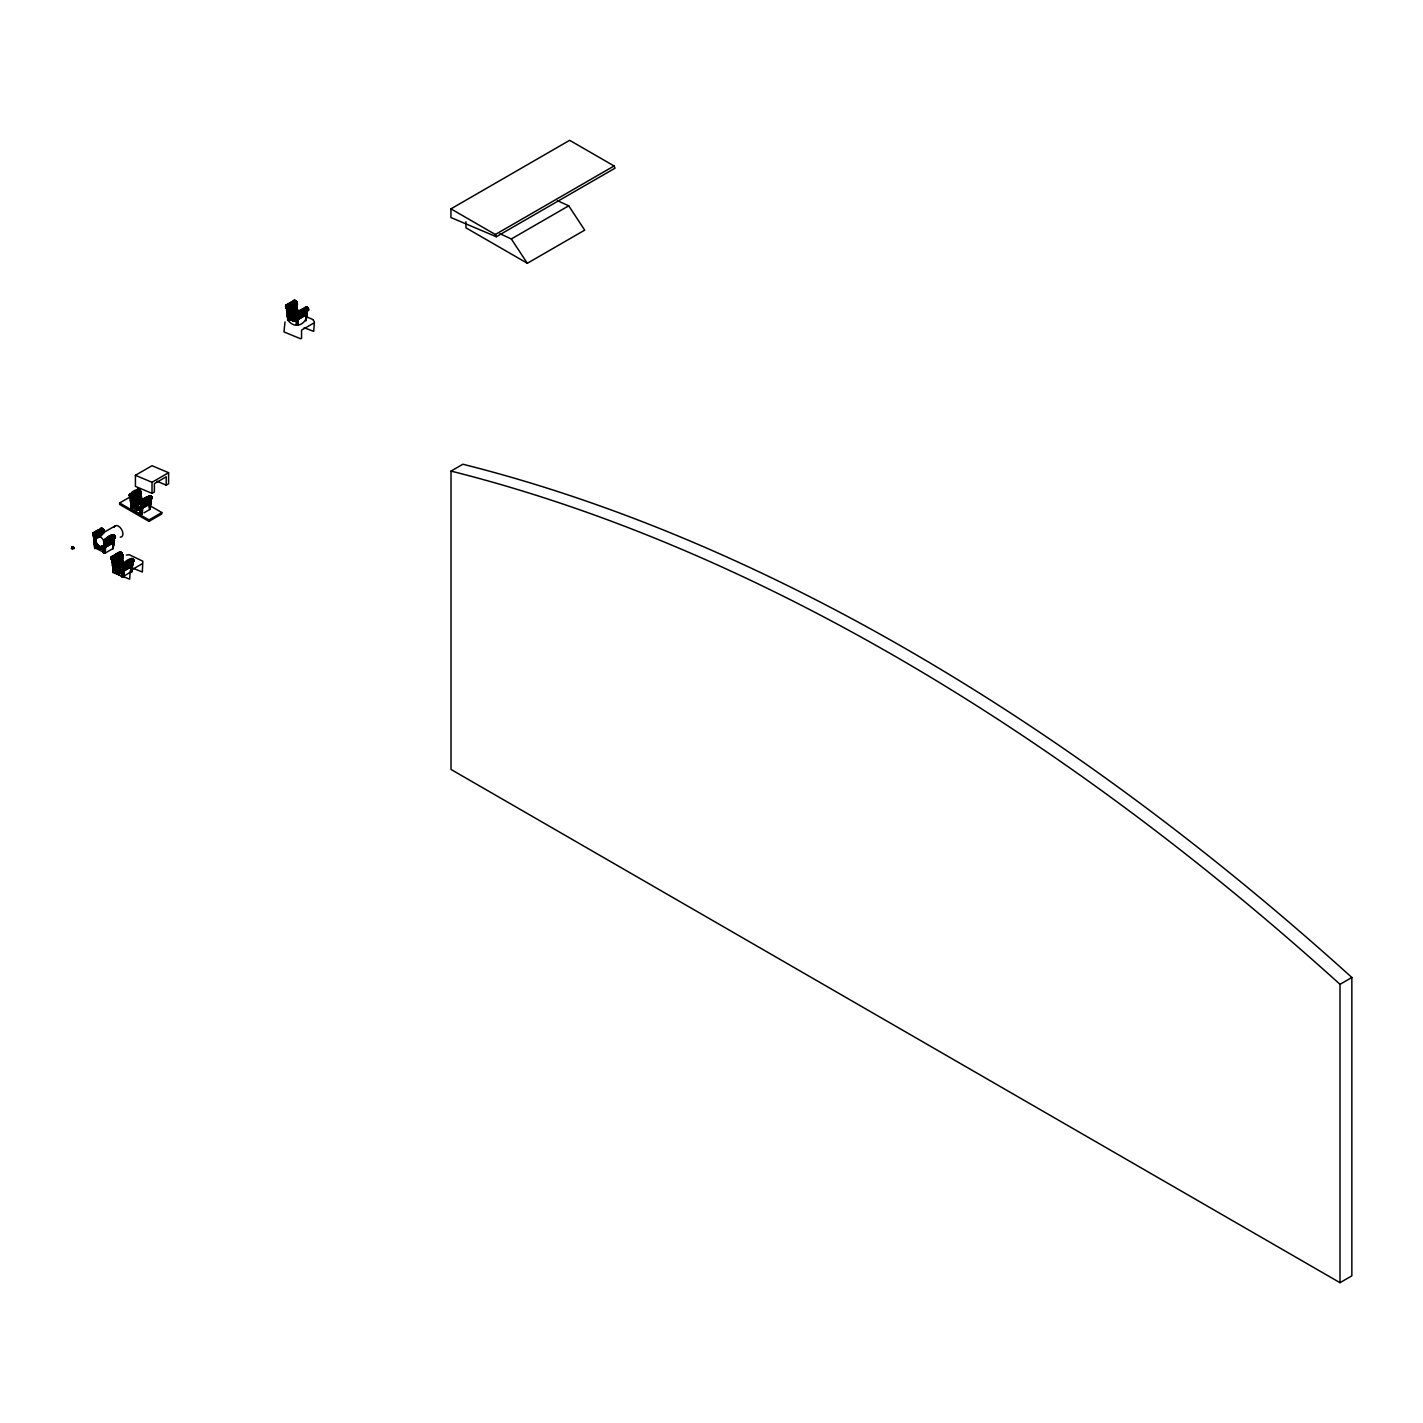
<?xml version="1.0" encoding="UTF-8"?>
<svg xmlns="http://www.w3.org/2000/svg" width="1423" height="1423" viewBox="0 0 1423 1423"><rect width="100%" height="100%" fill="white"/><g stroke="black" fill="none" stroke-linecap="round" stroke-linejoin="round"><path stroke-width="1.5" d="M72.253 548.549L71.648 547.677L72.626 548.709C73.64 547.09 71.061 547.535 73.711 547.588M73.658 547.215L71.773 548.264L73.445 547.232M73.338 548.051L72.413 548.424L73.48 547.428M105.355 539.388C102.082 543.906 106.334 548.335 101.424 548.584C105.925 552.515 104.253 535.813 104.875 540.633C110.514 541.807 101.78 540.651 105.551 539.459M104.537 545.632L104.253 539.904L114.071 535.173L114.925 537.858L104.715 543.746L104.057 542.697L103.737 548.193L104.519 545.009L104.448 547.197L104.662 546.005L103.345 548.887L104.519 545.009M105.925 540.1C122.574 528.502 113.804 543.337 105 542.857C107.97 535.19 104.519 546.112 103.915 542.181C103.861 544.013 103.683 538.428 104.786 541.007M105.16 540.082L107.294 542.252L104.875 540.633M113.182 548.442L113.36 537.183L114.409 540.135L113.182 548.442L105.355 553.013L94.63 547.713L93.687 534.941L96.319 535.92L95.003 533.412L93.118 533.02L94.843 533.5L103.488 529.214L94.327 535.101L92.744 533.483L95.145 534.977L103.47 529.943M113.217 539.637C115.014 538.463 111.83 540.847 113.804 542.074M113.627 539.673L114.036 541.345L113.093 541.007M113.146 540.687C113.253 539.246 115.903 536.311 115.032 535.866C113.235 534.212 116.099 540.153 115.245 536.4C114.445 535.813 113.395 534.479 115.245 536.507M131.912 561.356L132.766 562.957L123.285 568.435L122.022 565.216L123.018 563.277L122.04 565.109L122.752 571.281L119.906 573.131L123.303 569.627C115.779 578.449 107.454 560.342 119.07 563.864C120.119 566.959 111.172 569.574 113.573 565.714C116.704 567.386 124.815 556.019 121.969 563.437C121.578 556.002 123.676 565.554 122.04 559.915M122.734 570.338C121.951 565.696 123.872 566.479 122.414 570.463C124.228 570.516 121.346 565.482 123.303 564.362C124.424 560.271 121.24 568.026 122.076 564.593C124.459 562.103 132.428 555.023 133.673 561.178C127.572 554.347 137.391 562.049 131.823 559.755C130.934 558.029 134.438 559.043 133.3 561.605C130.489 565.803 119.745 564.967 123.09 567.617M119.906 573.131C121.097 569.022 126.345 567.866 120.493 566.994C102.403 571.886 125.58 563.081 122.645 555.308C122.805 554.757 121.916 558.581 122.752 554.899C121.329 549.99 121.809 555.948 122.68 555.201C122.983 555.29 109.66 570.605 112.115 558.51C111.368 555.628 112.008 556.055 112.115 558.51C113.164 554.899 122.093 548.727 122.325 554.881C118.643 573.042 131.77 555.61 132.926 559.559C113.769 572.9 136.821 555.326 133.673 561.053C131.912 557.425 124.175 566.461 119.657 565.358C110.033 571.85 119.657 562.316 122.823 562.423M122.752 568.969C123.321 571.477 121.364 565.998 124.317 566.194L123.072 564.273L123.961 563.188L122.591 564.611L123.321 562.547L119.141 565.198M141.073 492.34L140.13 494.51L132.357 499.099L130.631 498.904L130.738 502.07L140.094 496.894L140.735 491.504L140.343 497.089L143.687 502.604L140.29 497.783L140.913 491.771L132.89 496.894L130.293 496.378L131.574 494.404L139.97 489.939L131.378 495.417L129.6 494.226L131.272 496.965L130.525 500.629L131.734 509.043L138.493 512.956M131.005 502.568C131.823 508.047 129.92 499.864 137.284 500.167C147.103 493.158 128.906 502.159 132.481 505.556C127.323 501.109 137.426 503.778 140.486 493.87C142.015 492.251 138.316 487.947 139.241 489.548C145.413 492.998 127.163 497.57 133.05 496.823C132.819 499.509 128.123 495.72 129.706 494.066C132.624 493.781 139.276 488.16 140.415 490.437M131.734 561.356L131.841 567.048L132.766 562.957M131.645 563.366L132.464 565.073L131.645 563.721M131.716 562.21C132.143 566.585 133.139 557.016 133.602 561.107C134.011 561.462 132.517 560.537 132.037 563.01M138.209 510.306C137.07 506.979 145.573 505.485 138.493 508.776C137.142 512.173 142.638 508.776 141.411 506.463C140.664 492.767 140.699 515.162 142.087 513.934M141.055 508.456C138.156 501.412 153.471 503.084 151.763 496.787M151.087 498.69L141.322 504.169L141.197 507.3L141.09 500.665L149.682 495.791L151.959 498.317L151.514 496.502L149.202 495.898L150.411 495.88M144.025 502.461C144.132 503.137 142.051 504.187 141.642 501.092C146.925 503.778 140.432 503.315 141.891 500.113C141.962 488.089 132.624 501.643 131.734 499.509C145.911 489.334 140.397 497.73 131.041 500.131C130.969 502.746 140.646 492.376 140.61 497.481M150.091 499.775C149.308 518.684 151.443 502.764 150.571 498.708C150.874 506.837 147.654 501.145 149.664 509.541L143.972 512.831M150.162 500.914L150.162 500.54M150.358 500.576L150.02 501.945M286.966 304.842L285.632 306.692L287.464 311.673L288.62 311.548L296.215 307.172L296.82 301.907L288.086 307.03L285.881 306.39L286.806 309.129L285.863 305.18L296.322 301.142L296.998 303.295L288.478 308.044L287.072 307.119L296.624 301.587L294.65 300.235L293.867 301.961L293.867 300.395L296.731 301.765M304.682 308.151C306.817 305.109 309.2 311.281 307.724 308.666C305.998 306.212 304.558 306.745 307.777 307.706C307.599 311.157 305.803 308.72 307.297 313.042C307.706 322.576 296.055 330.99 287.944 320.193L286.61 309.858M306.194 306.941C309.271 310.748 308.916 307.599 305.767 306.994C312.935 308.791 302.085 311.388 298.866 313.789C295.397 312.669 296.464 303.437 297.229 303.722C293.725 310.694 282.537 307.243 288.762 310.036C286.13 320.691 302.103 314.394 296.162 307.475C296.553 305.358 298.03 300.484 296.731 305.02C296.197 309.342 285.561 308.809 287.25 311.655C289.118 314.59 286.61 319.054 287.891 313.665C291.679 311.922 298.545 310.214 295.984 305.18M296.891 304.024C298.51 300.947 291.733 312.384 287.357 309.093C286.325 310.463 286.592 317.685 289.669 315.621C299.862 307.101 298.528 313.273 296.02 321.1C290.417 320.762 302.441 317.667 295.522 319.019C291.608 317.258 297.211 311.53 299.844 313.665C298.332 315.444 301.053 314.519 299.719 312.331C297.781 309.218 296.553 316.28 296.713 312.615M297.265 319.588L296.838 302.654M294.436 321.456L290.274 319.232L287.233 314.216L293.992 319.624L298.617 317.631L295.308 319.677L295.433 321.349L297.3 314.945L298.012 319.108M298.67 311.601L298.385 314.679L300.235 314.305L297.941 311.993L288.816 317.204L287.553 314.91L287.571 317.027L287.233 314.216M299.613 314.501L307.457 307.546L308.186 309.36L307.635 307.581M306.212 320.388C304.931 306.781 307.475 316.191 305.874 320.691L306.443 313.86M297.318 311.797C314.287 301.943 305.305 311.281 306.745 314.127M72.733 548.495L71.701 547.357L73.445 547.891L72.039 548.406L73.676 547.908L72.448 548.229M101.175 530.174C101.691 524.375 104.786 536.24 104.253 530.921C102.634 531.081 92.228 541.007 92.922 533.429C93.633 534.728 93.349 538.019 95.003 547.055M112.328 558.029L120.83 552.622L119.354 552.071L122.004 553.085L112.559 558.794L111.332 557.763L111.581 559.364L122.022 553.6L120.315 551.946L121.578 552.764L120.172 552.071L111.243 557.033L113.431 571.868L122.823 576.973L131.503 571.37M141.873 500.149L140.521 501.501L141.606 500.362L140.93 498.441L131.183 503.564L131.592 508.954L129.475 494.546L138.618 489.192L139.899 490.224L138.956 489.672L130.596 494.937L131.45 497.819L132.926 497.979L132.357 502.301M296.269 302.085L296.091 301.089L286.717 306.906L294.614 300.36L285.703 305.536L286.699 308.4L285.756 305.358L287.108 308.56L285.845 307.315L285.97 305.038L294.259 300.342L296.251 301.196L287.037 307.332L289.296 308.186L297.122 303.615L296.589 301.605L286.895 307.101L296.446 301.32L295.006 300.324L296.162 301.854M294.935 321.029C300.84 312.811 294.774 312.277 298.118 319.552M74.085 548.549C71.363 545.721 71.737 548.709 72.466 547.997M73.658 547.944L73.107 547.962M94.131 541.665C96.622 545.454 93.438 543.212 95.875 542.145C95.857 539.779 94.594 557.585 94.63 542.501C97.938 539.993 93.758 534.07 94.736 539.264C110.976 532.914 103.185 522.205 95.145 534.977M103.612 553.102L103.452 549.207L105.355 547.553C102.652 558.616 106.565 536.898 105.195 553.102M113.289 571.779C112.115 568.56 113.466 561.071 112.417 565.625L113.378 565.34L113.431 571.868L112.524 561L114.356 561.391L122.485 556.019L122.307 554.347L122.645 555.308M113.965 542.465L112.933 543.159L113.075 545.809L113.965 542.465L112.933 543.159L113.804 542.768L112.933 548.638L112.933 543.159L113.965 542.465L104.484 547.944L104.359 542.892M115.405 570.534C117.949 572.491 124.335 567.475 121.755 572.615C122.716 566.994 123.623 573.024 119.834 572.526M122.84 568.862L123.623 574.092C123.339 570.107 122.129 571.441 121.88 576.76L121.88 572.935L123.783 571.281C121.062 582.345 125.011 560.929 123.623 576.831M131.521 504.72L131.592 506.214L131.627 503.867M131.183 502.568L131.343 505.77L131.378 501.714M131.361 566.905L132.214 566.514L131.361 572.366L131.361 566.905L132.375 566.194L122.894 571.672L123.623 574.092L122.894 571.672M139.169 504.009L141.09 504.08L140.539 509.345L140.806 503.529L133.549 506.481L137.853 510.27L136.323 508.207L138.547 506.641L140.628 507.068L137.64 508.616L135.594 507.94L135.185 509.06L136.733 509.95L139.116 506.979L140.432 507.086L136.341 509.772L135.238 508.473M150.536 503.689L150.002 506.499L150.536 503.689L142.087 508.456C141.108 515.837 140.913 504.631 141.339 514.148M287.891 314.074L297.158 309.218L287.499 314.608L287.624 317.151L287.072 313.7M287.553 316.902L286.77 310.445L296.642 305.625M298.065 317.863L298.012 319.446L297.763 316.653C295.219 323.501 295.059 312.277 296.696 320.246M297.033 315.39L297.14 325.28M305.82 314.536C305.411 319.392 305.998 313.469 306.123 314.038M71.684 547.464L72.253 547.642M151.976 498.192C148.899 494.368 150.127 496.396 151.959 497.214C152.065 500.576 151.087 495.631 151.425 496.449C152.19 502.87 153.915 489.725 143.261 501.198C127.999 507.3 133.015 502.283 140.432 496.236M288.229 315.87L289.047 313.754L292.142 311.85L287.82 315.693L289.243 318.023L295.166 314.234L290.328 318.29L290.648 319.392L294.33 316.102C282.501 326.08 297.247 315.017 297.709 319.179L307.243 313.451M305.643 307.066L307.653 307.724L308.062 309.752L297.656 315.799L299.47 314.216L297.941 314.91M132.214 566.514L131.61 572.171L131.716 564.771M143.972 503.191L141.322 500.451L140.326 502.212L141.393 506.908L137.497 510.199L139.65 507.104L136.181 509.309M150.055 506.268L150.055 504.116M297.14 319.446L296.945 316.546M102.794 548.727C102.1 546.859 98.649 550.737 95.981 545.543C92.886 543.319 97.831 543.657 95.839 542.625C93.473 545.258 94.63 542.892 95.252 543.337M95.626 534.176C90.111 536.827 108.984 526.848 101.691 529.445C101.033 531.153 101.656 525.976 103.772 530.032M116.419 570.587L119.55 573.095L116.419 570.587L123.712 564.077L121.72 559.275L114.142 563.668L113.111 568.826M118.625 571.352C125.509 567.759 115.281 571.655 118.874 572.544C120.955 568.186 124.495 570.943 118.785 570.854C114.978 573.238 119.888 568.951 122.52 569.858M140.201 497.321C135.985 501.394 128.764 507.762 138.369 504.525C136.27 507.104 135.95 509.434 138.814 506.837C130.898 509.505 140.219 502.444 142.264 501.323C156.441 501.519 151.656 493.817 148.472 497.427M149.806 506.713L150.696 503.368L149.806 506.713L150.696 503.368L149.006 503.938M287.837 313.718L287.944 320.193L287.944 313.629L286.93 313.932L287.891 313.665L287.944 319.09M297.514 316.6L297.105 318.201C292.338 323.181 291.27 318.201 295.824 319.108L296.055 318.254L292.942 321.1L292.053 320.246M297.176 315.034C296.82 314.928 297.176 309.378 299.63 312.882C318.948 310.374 301.249 305.607 306.336 308.062M305.589 314.145L306.016 317.863L306.906 314.519L297.425 319.997L298.296 319.588L298.136 325.156M104.324 548.246L104.395 553.245L104.484 547.944M122.574 563.526L122.467 554.436L112.435 560.306L111.119 558.314L112.239 560.662L111.119 557.496L112.381 557.585L111.439 559.168L111.243 557.051M112.933 548.638L113.804 542.768M113.146 543.088L113.324 545.347M140.575 490.739L130.418 495.844L139.881 490.063L137.782 489.21L140.326 490.508L129.884 496.574L130.08 493.621L129.511 495.933L132.446 498.815L140.237 494.19L140.628 491.522M131.361 572.366L132.375 566.194M149.664 509.541L149.522 504.062M298.154 319.677C296.286 328.375 297.567 314.572 298.136 322.416L298.296 319.588L297.425 319.997M305.874 320.691L306.745 314.821M289.314 315.337L293.12 312.864L289.207 314.198L291.573 317.863L294.259 316.404L294.241 317.614L294.241 316.706L291.662 318.183M295.201 320.549L295.788 317.827L295.13 317.169L295.486 319.837L294.241 316.849L290.719 319.232M94.683 543.444L94.612 544.849L94.63 542.501L94.879 545.311C94.452 543.693 94.025 533.145 95.43 541.452M101.389 528.733C99.13 529.872 104.27 528.662 100.837 528.413C103.363 529.801 99.432 529.374 102.456 528.733C103.79 528.431 89.382 531.686 93.9 535.261C93.758 537.841 92.228 532.398 93.865 532.718M113.182 565.803L113.057 568.702L113.075 566.977M122.004 553.173C118.589 551.092 120.67 553.209 119.71 551.946M119.71 564.878C117.486 563.188 123.908 559.346 122.378 563.472C125.242 556.037 113.662 559.773 114.231 565.038M131.734 567.048L131.503 569.538L131.467 566.834M138.849 489.316L138.12 490.348M137.497 502.817C134.811 499.722 142.015 495.346 140.681 500.647L140.913 498.192M292.231 318.681L294.472 318.343L294.33 316.102L291.377 317.916L294.401 315.959L294.348 318.165L294.401 315.959L291.253 317.525L294.863 315.408L291.377 319.784L294.757 317.791L296.02 321.1L296.446 318.254C293.796 320.335 289.403 317.204 288.46 316.297M299.968 313.113C297.265 314.252 302.512 310.89 297.567 312.989C296.696 307.475 297.62 306.852 298.083 314.981M305.874 319.588L306.354 315.355L306.265 320.139M305.376 315.212C307.528 323.163 305.963 309.68 306.247 317.525M298.118 317.489A2.65 1.53 0 0 1 294.259 316.119A2.65 1.53 0 0 1 298.136 314.768L307.777 308.844L306.23 310.214L307.937 309.858L308.186 308.56L306.07 307.119L296.856 312.526L297.016 314.679M114.836 535.76C111.848 544.226 121.026 527.897 106.903 540.438L106.547 541.772M131.574 502.639L131.485 505.414L131.467 502.87L133.709 507.709M300.075 313.683L297.905 315.017L300.182 314.323L298.439 313.042L291.253 317.525L294.472 315.817L294.276 317.987L294.241 316.546L291.911 318.183L294.579 315.675L291.253 317.525L298.83 313.149L295.077 315.106L295.023 316.6L294.863 315.408M306.212 317.169L306.354 315.355L306.016 316.955M122.609 576.973L122.858 572.082L122.823 576.973M140.326 508.74L140.059 509.79L141.393 506.908M286.521 304.7C285.952 308.311 285.045 305.411 287.464 306.407M295.593 320.033L294.917 317.809L292.533 318.894L294.33 316.102M296.358 301.285L295.415 300.68L295.326 302.405M296.518 319.695L296.055 320.833M102.1 548.157L102.901 547.588L102.492 549.296L103.203 547.41L99.895 548.157L102.545 546.112M113.217 543.497L113.271 545.116L113.413 543.319M113.271 567.724L113.289 569.04M120.404 572.491L123.107 568.026M141.019 505.129C141.268 510.412 136.857 509.861 139.454 507.068M150.02 504.276L149.913 509.345M287.82 317.365L286.877 311.548M299.897 313.736L300.111 313.22M94.078 538.001C95.43 536.649 89.88 531.028 94.576 537.165M103.541 549.136L103.452 553.013L104.43 548.353L104.395 550.505M141.126 514.148L140.575 509.808L140.183 513.934C138.992 509.612 144.47 504.276 141.926 514.005M296.927 325.262L297.265 320.513L297.14 322.541L296.393 321.26L296.393 325.067L297.496 320.282L297.336 325.298M297.194 314.572L296.802 313.113L304.522 308.649M71.666 547.535L72.662 546.788M121.88 576.76L121.969 572.882M122.965 564.255L123.605 563.099L123.303 564.362M142.46 500.451L141.268 501.43M288.994 314.109L296.393 308.471L296.358 305.305L296.5 308.916L293.494 311.086L294.223 313.185M103.345 548.62L103.47 547.286M114.712 536.346C112.755 534.159 104.092 544.6 107.294 541.54M298.759 313.576C299.257 316.191 300.964 312.989 297.905 315.017M100.748 528.52L102.296 530.121L101.051 528.289L92.744 533.643L102.438 528.52M105.017 553.156L105.089 547.73M121.88 553.156L112.381 558.777L121.595 552.675L119.87 552.071L111.545 556.749L111.332 559.008L114.427 560.626L122.591 554.596L112.897 560.182L112.755 561.498L114.125 561.64L112.702 561.071M123.427 576.902L123.516 571.477M133.104 497.267C129.084 498.85 129.973 491.913 131.378 495.417M139.116 489.779C137.32 488.765 136.519 490.206 138.618 489.192M141.339 511.408L141.82 508.651L141.749 514.077L141.037 509.167M151.443 496.698L151.727 498.708L151.514 497.107L143.741 501.519L141.393 504.791M293.067 320.762L295.61 319.713L295.575 318.201L292.604 318.734M307.226 310.801L297.745 316.28L297.407 319.232L297.425 318.076L293.387 320.869M297.958 325.209L298.03 319.784L297.14 320.637M304.718 307.742C307.83 305.251 308.809 312.331 307.653 308.4M123.036 576.973L123.374 571.584L122.609 574.234M293.6 301C294.027 300.342 293.761 301.053 294.632 300.627M297.549 325.28L297.763 320.033L297.763 325.262M94.754 536.151C112.826 524.251 99.219 536.4 104.199 531.793C106.761 528.484 96.924 540.989 93.9 535.261M92.797 533.483C91.872 540.135 104.59 533.963 104.092 530.601M94.718 536.916L96.355 536.133M103.63 532.967L103.897 530.601M104.092 531.01L103.79 532.7L103.737 531.455M114.623 559.951C111.759 560.822 115.138 560.555 114.285 558.385L122.111 553.832M113.644 560.324L112.968 562.636L121.844 557.994L122.147 556.073L121.933 559.737L112.613 564.113M120.137 552.16L119.603 552.017M114.285 558.385L111.119 558.296L113.982 560.804L122.52 555.824L122.36 554.472L122.36 556.411M131.129 496.983C143.029 497.961 145.858 484.656 131.45 500.185M140.628 491.878L140.415 493.994L139.65 490.295M150.82 503.048L141.197 508.847L142.087 508.456L141.926 511.266L141.82 508.651M296.535 306.301C301.605 297.638 283.817 314.714 288.798 306.692M297.229 303.224L287.553 308.311L287.517 310.605M287.553 308.311L289.296 308.186M288.994 309.396L287.357 308.684L289.26 307.955M289.314 308.417L287.873 311.673M297.033 303.135L296.784 308.151M306.23 307.012C308.827 309.716 308.489 307.866 304.913 307.919M94.683 545.098L94.647 543.248M131.361 503.404L131.414 506.001C131.094 501.341 134.989 510.27 131.663 504.347C135.434 501.874 139.828 501.501 133.157 505.147M141.5 501.038C141.873 502.977 140.717 498.459 140.646 503.475C141.517 507.798 140.041 492.909 140.272 500.611L139.988 498.246L137.569 500.896M293.547 311.744L296.642 309.378L297.087 311.833L297.282 309.734M132.517 497.036C126.683 492.483 137.675 489.085 137.693 489.654M71.844 547.535L72.537 546.859M102.367 528.698C99.236 531.366 103.061 528.022 102.865 528.911M103.79 553.156L103.452 549.207M125.224 564.397L125.669 566.016L123.072 566.923L133.602 561.213L131.841 558.688L130.116 559.559L131.912 559.986L130.151 560.022M140.521 514.077L140.575 509.808L140.93 514.148M294.454 300.627L295.13 302.227M101.478 549.403L101.887 547.73L100.802 547.855M107.294 542.252C102.954 544.44 107.312 539.121 104.644 543.195M120.066 571.744C122.591 569.289 116.757 572.224 115.085 566.781C112.328 562.779 122.325 561.996 122.058 559.488M142.78 501.038L143.936 503.208L141.375 504.098L142.78 501.038L150.287 495.862M295.593 315.088L298.83 313.149C274.461 324.871 310.588 306.834 293.689 311.566M296.696 312.811L296.98 314.27L297.229 309.591M297.247 313.06C299.168 310.588 297.532 318.752 299.559 312.188L306.87 307.226L297.087 313.718M93.029 532.985C94.238 533.198 91.125 533.874 94.274 534.977M131.218 494.155C127.625 497.143 130.365 491.967 130.987 498.993M286.29 305.554C285.151 309.965 285.81 302.69 288.282 306.959M294.65 321.047L295.646 316.795C297.976 323.999 283.479 316.422 294.828 314.661M102.065 528.662C100.41 530.245 102.527 529.854 101.709 528.235M138.422 489.476L138.227 489.476M114.338 565.411L121.862 560.146L121.951 556.268L123.125 562.192L119.639 564.38L120.421 566.852L116.739 569.2L119.87 567.652L116.739 569.2L120.795 566.354L117.148 569.876L116.33 569.004L123.712 564.077L115.245 569.307L117.148 571.886M121.773 572.348L122.68 570.125L122.022 571.566M141.411 505.201L140.308 509.576L141.037 505.574M296.286 320.673L296.34 319.713M307.35 312.188L297.869 317.667L297.869 319.339L298.012 316.724M130.738 493.692C128.87 498.601 133.157 497.676 129.564 495.293C128.639 504.596 144.452 483.945 140.592 496.929M131.201 558.705C134.865 560.466 132.837 561.889 133.62 560.111L133.05 559.221M141.553 511.373L141.677 508.758M295.824 319.108L292.391 320.442M297.549 322.541L297.265 320.513M308.044 308.222L308.186 309.52L307.866 308.382M104.199 550.505L104.075 548.691L104.199 553.245M140.93 511.408L141.286 509.132M296.927 322.523L297.016 320.744M296.696 307.759L292.266 310.445L292.444 312.224M111.385 557.354C112.559 557.105 110.425 555.61 113.413 560.555M122.431 554.632C124.69 555.77 114.64 568.471 114.356 561.391M118.18 572.491L119.194 571.21M307.297 311.281L297.798 316.76L297.692 319.268L298.243 316.831M94.736 539.264L96.213 537.076M122.2 559.346C124.904 554.098 110.869 561.427 113.182 563.739M112.381 562.441L113.36 562.992L122.111 556.82M121.684 558.865L113.36 562.992M131.165 501.714L130.685 499.633M131.041 500.131L131.076 498.673M131.894 499.811L131.894 500.86L130.667 500.416M296.713 305.162C298.741 302.405 288.353 316.208 287.286 309.823M114 540.171L113.093 538.499M122.663 569.716C117.415 572.295 123.178 571.335 123.001 567.902M132.428 563.899L131.574 564.415M297.62 316.351L297.443 318.965L296.055 318.254L293.992 319.481L295.859 318.236M135.897 508.918L132.108 505.218L140.77 499.135L141.055 500.754L140.752 498.797L140.735 502.959L140.841 501.074L140.397 501.981M296.696 309.84L296.696 311.762L297.14 310.427M293.832 320.335L297.033 318.165L297.122 319.926L297.478 316.742M129.973 495.649L129.475 494.546L129.884 496.538L129.867 494.172L130.631 495.222M287.144 305.554C285.827 308.506 285.329 305.892 287.055 306.799M298.03 319.784L298.136 322.416L298.101 318.61L295.041 318.112L295.753 320.282L296.393 316.582C296.678 323.163 296.055 316.28 292.942 318.965M102.545 528.787L93.687 534.781L95.181 533.856M114.676 559.417C111.741 561.943 109.945 556.304 113.235 556.998M107.152 542.323L104.964 542.963L107.241 542.288L105.676 540.615L107.17 541.185L114.961 536.631L113.698 538.481M125.669 564.913C120.848 564.291 128.586 567.706 123.339 563.917M142.318 502.017L141.517 503.955L143.278 502.675M292.622 312.171L293.512 314.625L290.648 316.778L293.992 315.034L294.614 316.902L294.579 315.675M298.794 314.501L299.292 311.957M125.188 565.892C121.578 566.247 126.185 567.706 124.103 564.344M286.397 306.692L285.649 305.714L286.397 307.581M295.948 320.442L297.3 317.969M101.318 530.103L101.922 528.271L103.417 529.231M102.243 531.793L103.132 531.081L103.15 532.327M151.959 497.534C152.225 500.327 149.806 493.906 148.988 496.093M307.813 309.04L307.653 307.724L299.47 312.331M114.534 535.706C112.043 533.376 102.527 538.908 104.075 542.625M104.733 539.442C100.357 547.357 110.051 530.921 114.267 535.724M111.688 535.831L111.741 537.289M122.093 564.611C122.414 567.243 122.218 561.409 122.503 566.354M122.431 565.785L123.036 563.348M132.588 559.239C129.191 560.075 131.805 558.065 133.531 559.897M131.556 559.986L130.542 559.737M140.646 503.084C140.628 497.57 151.265 495.079 151.567 496.591M140.77 501.287L140.717 502.835L141.09 501.643M148.953 496.591C146.996 497.534 153.524 496.342 149.486 495.809M148.454 497.214L149.735 496.093M149.273 497.427L148.312 497.089M100.446 548.816L101.727 547.606M296.446 318.254L294.33 319.588L296.838 318.201L296.856 319.392L296.642 318.236L294.276 319.695M100.001 546.912C94.487 544.635 102.918 548.744 98.098 547.464C100.855 550.932 101.069 546.165 102.331 549.118M122.752 571.281L122.52 570.338L120.261 573.131L123.499 569.556M138.067 489.156L138.974 490.615M139.205 489.53L138.743 490.455M103.612 550.363L103.968 548.798M129.546 494.439L129.795 494.955M140.699 509.701L140.717 511.373L140.183 510.11M296.553 322.416L296.678 321.029L296.731 322.47M137.48 489.423L137.426 490.544L138.031 489.37M293.6 301.712L294.027 300.324L296.197 301.427M137.515 510.021C139.988 511.142 140.237 506.926 138.138 509.701M93.865 534.034L92.922 533.127L94.22 536.827L93.456 535.528M111.777 557.229L111.492 559.275L111.403 556.891M285.632 305.767L285.792 307.083L286.201 305.376M98.703 546.645L99.895 548.157M123.072 564.273L125.722 565.998L124.37 564.629M106.156 540.527C105.942 543.177 108.575 541.629 104.804 542.999M125.562 565.358L124.441 566.247L124.922 563.739L123.232 566.852L125.633 566.034L123.57 566.674M94.309 539.228C92.548 541.594 97.422 539.886 95.999 543.017M119.479 571.157L121.933 569.929L118.874 572.758M125.722 565.287L124.477 566.229L125.437 564.344L123.018 562.156L114.783 566.567L118.091 564.308M94.149 538.801L96.053 537.36M111.243 557.265L113.52 560.84L113.662 558.421M113.822 562.281L113.484 564.469M131.485 499.829L133.068 497.659M132.09 499.775L132.552 498.886M140.219 496.591L132.357 501.465M286.912 310.765L288.424 309.253M296.482 305.429L296.535 303.846M104.413 545.898L104.555 546.823L104.484 545.329A6.368 3.682 60 0 1 97.653 544.724L95.377 544.315L96.977 546.806M113.609 540.402L113.929 540.918M132.286 565.002L132.037 564.148M137.924 509.256L142.3 506.624C134.794 510.146 142.069 507.673 141.268 506.535M150.34 501.323L149.735 503.867M295.023 316.6L295.184 315.212L298.83 313.149L295.308 314.679L298.883 312.935M295.486 318.521L297.567 318.467M121.186 572.259L121.542 571.228L119.906 572.117M295.806 320.975L297.176 318.076L294.668 319.641L297.638 318.005L297.709 319.179M132.908 561.427L131.699 561.889L133.549 560.698M104.004 541.736L104.359 539.744M103.666 548.015L104.288 546.112M140.575 493.87L140.379 493.585M151.976 497.641L151.834 497.072M296.838 318.201L297.087 319.25L297.229 318.129M101.78 529.481L100.891 528.431M104.253 546.396L104.324 547.553M105.48 542.625C104.857 544.671 109.998 535.404 113.947 535.119M123.374 564.166C126.309 566.763 123.516 567.421 125.384 564.522M143.883 503.226L141.535 503.92L143.065 500.807L141.535 504.027M299.097 312.188L298.492 314.661M140.486 502.888L140.592 501.554M103.594 541.487L103.719 540.704M287.286 313.273L296.34 306.977M295.966 318.788L295.166 318.272L297.194 318.45M111.599 556.624L112.933 557.211M99.112 548.193L102.082 545.934M96.373 536.56L95.341 537.058L96.017 535.528M94.523 537.858L115.245 525.816M111.759 558.029L113.715 560.911L114.783 560.306M122.52 555.824L121.933 558.207M133.086 497.481L131.112 499.42M296.909 303.811L296.749 304.878M114.391 564.984L122.111 560.484L121.275 560.875M136.964 500.398L137.195 499.526L132.695 502.159M293.44 310.854L293.013 311.601M122.52 570.338C122.271 573.771 122.591 569.325 121.204 571.85M140.379 508.918L141.215 506.232M132.606 562.014L132.108 562.21M306.639 309.253L306.568 311.708M122.289 556.286L122.698 554.81M293.423 319.392L295.682 318.218L293.707 319.535M112.595 564.949L118.127 561.854L118.927 563.508M118.785 564.913L117.647 562.263L117.789 563.508M139.774 509.505L140.628 507.815L139.49 509.221M94.38 538.499L94.416 537.04M122.947 568.755L122.876 570.925M132.179 564.557L131.912 565.536M288.211 310.321L286.912 311.975M297.247 318.645L297.585 317.133M294.881 317.88L293.298 319.161M113.342 538.214C117.273 534.852 112.737 538.89 114.267 537.52C116.561 538.339 114.302 534.461 112.097 535.261M114.605 537.823L114.854 535.777L114.196 538.268M133.122 560.146L125.455 564.806M133.531 560.929L133.104 559.31L133.033 561.551M308.062 308.311L306.283 310.267L307.884 308.969M116.455 571.37C120.457 570.427 122.396 565.411 115.992 570.445M137.764 502.194L142.14 500.914L132.997 506.357L134.438 508.242L138.12 504.987L134.1 507.922M143.865 502.532L141.695 503.813L151.674 497.837M123.997 563.383L125.046 563.882L123.73 566.461M143.687 502.604L141.695 503.867L141.553 501.732M299.862 314.447L297.105 312.669L296.802 313.932M138.049 505.272L135.043 506.375L142.015 501.252L138.636 502.71L137.622 500.771M140.984 503.422L140.806 502.337M131.912 559.986L130.116 559.559M148.828 497.107L149.486 497.392M296.126 316.635L296.411 319.321L296.642 318.236M305.678 308.079C309.093 305.038 293.476 317.116 297.122 312.117M106.334 541.772L105.213 542.732M92.957 533.163L93.598 534.55M140.468 509.114L140.984 507.3M142.122 500.469L134.207 505.965M294.81 316.742L294.703 315.532L291.253 317.525L298.225 312.402C288.78 315.195 299.542 311.797 297.14 309.591M295.023 300.715L295.397 301.978L295.415 300.68M294.863 313.807L298.136 311.406M92.744 534.906L92.94 533.34L93.331 534.283M111.545 557.798L112.435 560.609M124.21 566.176C125.26 565.767 123.961 567.208 123.926 564.718M141.055 492.073L140.575 493.568M121.969 563.437L122.111 561.053L118.963 562.761L121.987 560.609L118.714 562.067L118.607 564.095M118.892 565.838C109.162 572.348 124.69 564.931 119.745 566.443C107.063 573.06 127.323 561.409 112.755 566.603M132.268 501.91L140.361 496.823L140.326 494.777M136.626 508.385L138.814 506.837L134.474 506.286L142.015 501.252M293.12 312.42L293.351 310.552L297.14 309.342M297.265 315.568L296.998 314.732M125.135 566.158L124.495 566.158M103.363 529.463C102.225 532.949 89.951 532.949 94.327 536.435M120.795 566.354L119.176 563.793M136.537 500.167L132.588 501.714L136.715 499.669L136.91 501.27M287.695 310.979C304.255 299.453 293.654 311.192 288.869 313.736M113.876 561.978L112.755 561.498M122.058 556.411L122.325 554.881L112.026 560.128M113.502 541.096L113.004 542.963M297.265 317.809L297.051 319.286M135.452 509.06C138.92 505.343 140.895 503.102 135.043 506.375L138.173 504.827M141.695 503.813L143.474 502.461M112.061 558.83L112.506 559.613L112.257 558.225M102.865 548.922L103.417 548.051M113.662 537.609L114.961 536.631M133.353 560.057L133.015 561.089L133.513 560.057L131.556 558.812L122.325 564.202L122.147 565.82L122.218 564.308L122.271 565.607L132.143 558.883M306.817 310.552L307.546 309.36M94.807 533.269L93.776 534.852M93.865 537.076L94.985 536.809M95.341 537.058L95.626 537.681M104.181 531.313L103.861 532.558L103.897 531.526M130.987 497.837L132.713 496.983M132.481 497.979L140.913 492.483M140.592 493.461L140.468 492.785M139.098 503.689L142.851 501.519M98.845 547.802L99.308 546.414L95.875 545.151M116.811 571.637L119.728 568.56M135.843 499.74L136.804 499.847M114.16 565.5L117.575 562.423L117.967 563.472M112.292 560.804L113.235 560.128L111.883 559.257M295.166 314.234L293.974 313.327M95.803 537.627L95.163 539.94L93.936 539.513M131.77 498.584L131.521 501.287L135.879 499.598M113.146 561.658L114.712 560.662L113.769 561.711M287.677 309.965L288.62 309.271M140.93 508.296L140.913 507.211L140.646 508.865M112.15 535.831L113.858 535.742M112.364 535.831L113.698 535.048M292.355 320.637L290.505 318.77M111.101 558.421L112.364 559.346L111.634 558.101M121.417 571.352L121.969 572.153M285.898 306.176L285.916 305.198M140.877 498.584L141.162 499.562L132.926 503.351M134.723 507.762L135.114 508.811L138.031 505.414L135.363 506.73M118.82 562.459L121.417 560.911M132.303 499.402L131.93 501.216M288.086 313.185L288.62 311.157M141.055 504.276L141.037 506.179M291.946 318.45L294.276 316.991L294.472 318.343M122.734 563.721L123.392 563.508M286.148 306.425L286.272 306.728M133.513 504.934C133.815 507.691 141.731 503.457 137.818 502.621M119.301 563.668L122.805 561.32M293.832 311.993L296.98 310.267L287.677 315.052M131.556 498.53L132.926 497.979M114.623 560.804L113.146 563.366L112.364 562.832M103.915 547.944L104.092 546.61M288.3 313.967L288.62 311.548M296.215 307.172L296.642 305.287M297.674 310.997L297.336 310.036L297.958 312.046M285.009 321.989L283.977 331.915L300.466 338.692L301.551 338.461L301.551 330.118L313.398 323.27M297.994 311.779L298.296 311.441M120.332 565.482L124.086 564.077M150.731 501.074L150.571 498.708L150.287 499.775M132.481 562.423L131.574 562.619M97.778 547.179L99.005 546.396M93.722 534.425L92.726 534.568L94.025 536.88M93.171 533.874L93.793 535.333M138.262 504.685L135.043 506.375L138.725 503.867M107.276 541.363L114.925 536.329M111.955 559.844L111.172 558.083L112.097 559.132M92.762 534.39L94.007 536.578M287.677 313.256L286.948 312.384L296.233 307.599M94.327 542.875L94.754 547.944M296.535 319.89L297.087 318.485M97.742 545.383L95.875 542.145M129.902 494.777L129.813 495.453M113.484 538.036L115.174 537.378L104.608 543.461A6.368 3.682 60 0 0 97.653 536.115A6.368 3.682 60 0 0 97.653 544.724L97.475 545.062M112.026 535.706L114.16 535.51L112.524 535.03M140.628 502.746L140.521 501.501M148.579 496.663L149.344 496.04M122.325 565.269L128.106 561.427M130.507 496.236C127.839 494.048 131.556 498.993 130.863 495.133M120.51 566.443L116.419 568.844L120.368 565.874M113.769 537.876L114.783 537.289M306.674 309.912L307.813 309.236M119.496 563.988L122.68 562.405L122.627 561.267M129.635 494.937L130.4 496.983M299.186 314.536C299.221 314.447 298.617 314.465 299.826 314.394M139.063 510.039L139.152 508.616L138.778 510.092M100.393 547.926L101.62 547.713M97.049 546.681L98.009 545.685M97.831 546.396L97.707 547.339L95.288 543.817M103.559 547.642L104.324 547.072M149.184 502.959L149.931 503.635M111.314 557.941L111.261 558.865M122.396 572.526L122.414 574.198L122.627 572.313M296.607 313.113L297.176 310.427M297.585 311.797L294.401 313.078M115.245 537.414L114.605 537.432M298.563 312.153L297.887 310.854M140.61 502.194L140.806 501.234M131.485 559.506L132.41 559.399M112.524 559.026L113.68 559.595M295.184 315.017L298.528 312.775L290.932 317.169L294.721 315.39M141.535 500.647C142.336 495.044 133.282 506.535 140.966 499.188M135.861 500.042L132.588 501.714L136.27 500.647M292.836 320.211L294.97 319.908M297.532 315.301L308.062 309.52L306.941 309.769M129.635 496.182L129.742 495.24M104.377 543.728L104.537 545.222L104.164 543.07M113.804 568.044L115.05 570.125L116.33 569.004M141.677 499.704L132.535 504.489M103.381 547.855L102.99 547.997M112.506 557.407L112.915 556.98M133.993 507.3L135.167 506.784M134.598 507.922L133.46 506.001M122.769 566.621L133.033 561.16M294.632 313.434L297.674 311.584M138.387 502.337L141.464 500.451L141.411 502.052M120.101 565.127L123.161 563.259L119.888 564.753M306.141 307.297L305.554 307.03M104.537 540.722L105.729 541.665M113.378 535.333L112.346 535.084M114.178 537.592L115.085 537.663M117.504 562.601L121.862 560.146L118.714 562.067M289.385 318.005L290.31 319.072M130.845 495.666L131.574 494.404M116.988 570.534L120.279 569.502L117.86 570.694M116.241 570.143L120.368 569.574M95.661 544.155C98.009 545.809 96.995 546.61 96.373 543.301M293.298 313.238L297.567 311.068M114.961 566.941C111.972 566.959 116.348 570.872 114.302 568.88M122.858 572.082L122.823 574.234L122.556 572.259M290.203 317.827L288.816 317.204M296.589 321.118L296.553 325.156M121.471 572.313L122.289 570.605L122.342 571.69M138.814 504.169L134.723 506.019L138.013 504.062M290.096 318.592L289.154 315.924M290.932 317.169L294.632 314.323L294.543 315.39M120.03 567.083L120.119 566.016L116.117 568.453L119.247 566.656L120.35 567.03L116.739 569.2L119.959 567.51M142.958 500.914L150.945 496.663M288.78 314.679L288.798 312.847L297.051 309.147M151.692 498.05L151.443 496.591M133.798 505.752L133.175 506.855M116.117 569.68C112.63 567.67 117.095 560.52 119.514 566.443M143.189 502.55L141.873 503.778M105.444 542.625L106.494 540.011L114.356 535.902M114.694 569.182L115.832 568.364M150.02 499.064L150.927 499.188M121.72 552.942C113.804 561.036 110.887 554.721 114.214 559.862M138.885 502.995L134.42 505.645L138.529 503.778M95.448 542.786L94.078 540.776L95.857 540.811M143.012 502.461L142.798 503.191M121.88 572.935L122.218 576.902M293.334 310.605L296.5 308.916M141.019 498.655L140.699 497.57M140.272 510.057L140.343 511.266M131.841 567.048L131.752 569.093M292.017 311.459L292.818 310.659L288.513 312.242M117.504 563.134L118.162 562.423M294.116 312.775L297.371 310.694M306.123 317.756L306.906 314.519L305.945 315.177M295.023 314.768L298.528 312.775L295.237 314.447M289.883 315.977L292.818 313.469L288.567 316.795M136.821 502.728L134.136 505.539L137.195 503.013M306.034 315.141L306.906 314.519M130.791 495.88L132.481 495.311M104.146 540.42L105.053 539.459M148.935 505.129L161.777 512.529L161.777 513.988L148.953 521.387L119.639 504.454L119.639 502.995L140.415 491.006M123.321 562.583L122.787 561.907M136.928 502.177L133.673 504.845L133.086 503.742M118.305 565.162L114.036 568.471M137.391 490.579L138.12 489.654M119.87 567.652L117.06 569.556L119.763 567.937M289.616 315.106L292.978 313.398M142.175 503.546L143.456 503.333L142.336 503.457M287.428 305.287L286.361 305.002M133.904 505.201L132.339 505.645M112.097 556.678L112.755 557.105M96.657 544.618L95.626 544.742M119.799 568.826L117.735 570.161L119.852 568.969M141.215 500.007L138.191 501.928M294.917 317.649L293.654 319.339L295.166 318.058M135.95 499.437L132.499 501.27L140.183 497.339M120.973 569.858L119.123 571.014L121.151 569.894M136.697 499.011L140.094 496.894L132.499 501.27M117.647 562.263L114.196 564.095L121.862 560.146M134.723 506.019L138.529 503.351M103.754 531.064L103.079 529.587M139.098 508.545L142.336 506.57L138.885 508.634M138.333 506.41L136.377 507.584L138.44 506.535M120.03 569.236L118.073 570.41L120.119 569.36M292.427 310.712L288.709 312.42L296.393 308.471L292.818 310.659M121.791 559.719L118.536 561.907M307.297 313.042L294.988 319.677L298.012 317.88M136.91 508.118L138.956 506.908M141.802 506.73L138.778 508.545L142.015 506.641M101.335 547.659L100.179 547.197L102.225 546.005L99.432 546.966M118.785 570.854L120.653 569.734M295.308 319.677L298.243 317.774M139.845 507.122L137.497 508.385M138.049 503.617L134.42 505.645M140.094 496.894L136.626 499.099M123.712 569.467L120.315 571.459M143.261 501.198L143.083 503.386M122.129 569.911L119.817 571.263L122.325 569.894M295.095 314.127L298.225 312.402M450.931 208.861L569.662 140.308L614.078 165.957L615.038 168.181L496.307 236.734L450.931 217.541L450.931 208.861L495.346 234.493L496.307 236.734M297.852 317.222L307.332 311.744M298.705 317.56L294.988 319.677L307.332 312.633M295.931 320.246L295.273 321.171M297.549 319.659L307.03 314.181M495.346 234.493L614.078 165.957M499.935 233.728L511.319 238.957L568.72 205.819L584.711 230.135L527.328 263.273L465.961 227.84L465.961 221.775M166.224 485.154L166.224 476.812L154.378 483.66L154.378 492.002L152.012 493.354L135.416 486.364L135.416 475.3L152.012 465.712L168.608 472.703L168.608 483.784L166.224 485.154L157.01 481.259M135.416 475.3L152.012 482.29L168.608 472.703M130.596 497.979L131.734 497.339L130.827 496.2M140.717 501.661L150.251 496.111M143.438 501.287L151.567 497.392M141.535 505.129L151.016 499.669M141.588 505.61L151.069 500.131M141.642 506.072L151.123 500.594M72.448 546.61L71.737 546.983M141.642 506.517L151.14 501.056M141.642 506.962L151.123 501.483M141.606 507.371L151.087 501.91M141.535 507.78L151.016 502.301M141.446 508.153L150.927 502.675M105.889 539.868L111.723 536.293M104.804 544.226L114.285 538.748M104.857 544.707L114.338 539.228M104.911 545.169L114.391 539.691M119.639 502.995L148.953 519.929L161.777 512.529M104.928 545.614L114.409 540.135M104.911 546.058L114.391 540.58M104.875 546.468L114.356 540.989M104.804 546.877L114.285 541.398M102.776 548.122L104.075 547.677M104.715 547.25L114.214 541.772M104.608 547.606L114.089 542.127M125.331 564.166L132.908 559.79M123.214 567.955L132.713 562.494M123.321 568.898L132.819 563.419M132.819 563.882L120.83 571.441M123.339 569.787L132.819 564.308M123.303 570.196L132.784 564.735M123.232 570.605L132.713 565.127M123.143 570.979L132.624 565.5M123.036 571.335L132.517 565.874M132.019 569.627L142.175 563.775M451.02 471.084L462.884 464.236A2310.152 1333.778 60 0 1 1351.85 977.476L1351.85 1275.844L1340.004 1282.692L451.02 769.452L451.02 471.084A2310.152 1333.778 60 0 1 1340.004 984.325L1351.85 977.476M294.668 314.75L293.636 311.673M294.988 319.677L298.812 317.489M137.124 502.55L137.675 503.973M142.62 503.368L142.3 502.444M141.215 506.926L137.782 508.331L140.041 507.122M135.043 506.375L138.369 504.525M116.739 569.2L120.066 567.35M294.383 317.293L292.249 318.467L294.259 316.404M138.671 506.748L136.323 507.744M114.196 564.095L118.838 562.227M293.245 310.445L296.393 308.471M292 311.086L287.197 312.847M140.432 498.228L137.266 499.935L137.391 501.483M297.834 317.952L294.828 319.784M101.994 530.014L101.229 529.552M106.725 542.323L105.747 542.554L106.761 542.163M126.38 555.059L129.315 554.739L142.816 561.213L142.336 572.01L132.962 568.222M288.709 312.42L292.16 310.588M116.419 568.844L119.657 566.318M137.088 508.029L139.116 506.979M133.388 503.955L136.608 502.337M141.286 500.825L142.389 500.843M138.067 505.859L135.452 507.05M114.302 565.892L117.931 564.362M290.648 316.778L294.045 315.23M116.117 568.453L119.71 566.888M298.688 314.572L299.542 314.501M95.91 541.683C94.043 543.301 93.242 539.993 95.572 540.189M132.464 502.675L136.733 501.803M141.197 508.847L141.926 511.266L142.015 508.491M138.209 509.292L139.632 508.687M102.758 548.317L101.407 548.78M105.676 542.572L106.761 541.736L104.359 540.117M131.129 495.097L132.179 496.68L132.037 495.275M101.887 529.587L100.997 528.805M129.475 495.755L130.898 497.427M113.004 564.131L114 563.917M287.695 312.046L288.656 311.975M295.468 320.673L292.302 319.695M131.734 502.479L130.72 502.799L131.823 503.351M121.097 571.601L120.19 572.117M105.818 541.523L106.44 542.483M297.087 302.779L297.122 303.722M120.866 566.834L122.076 566.745M95.359 541.914L95.394 540.26M131.93 497.339L132.926 497.125L132.428 495.649M138.992 509.612L137.835 509.665M124.317 566.265L124.708 565.287M295.806 315.052L296.784 315.07M102.047 549.171L101.086 548.958M120.475 572.918L119.212 572.846M124.406 566.247L124.246 565.251M115.37 567.67L118.518 565.554M141.037 499.437L141.055 500.754M106.529 540.295L105 539.993M113.146 563.366L114.107 563.241M288.158 308.631L288.246 306.425M101.745 549.207L100.766 548.904M131.041 558.865L132.179 559.275M141.731 500.914L142.496 501.216M138.156 509.487L137.248 509.309M119.977 571.921L118.714 571.833M119.834 572.722L118.536 572.437M285.721 307.066L285.685 306.176L286.752 307.724M130.365 496.004L129.44 495.364L130.756 497.801M137.942 508.687L137.515 508.758M292.266 310.445L292.676 311.744M137.711 509.007L136.395 508.723M101.691 529.676L101.602 528.733L102.065 529.73M118.892 572.348L117.771 571.37M140.752 498.797L137.48 500.416M143.154 500.967L143.047 503.386L142.727 502.532M304.718 315.995L313.149 319.659M304.184 327.735L313.7 331.399L314.376 322.007L313.078 319.606M71.257 548.531L72.911 549.225M112.755 572.42L129.635 579.179L130.329 570.605M100.624 547.606L97.689 545.952M100.072 547.784L100.766 547.481M100.286 548.104L99.343 547.642M557.336 200.607L568.72 205.819M293.28 319.535L292.231 319.161M100.197 547.624L98.418 546.966M292.035 310.908L288.798 312.847L292.195 311.441M112.684 561.818L112.862 564.54M136.466 508.064L134.989 507.442M135.985 508.723L134.562 507.317M112.666 557.514L113.466 558.51M98.187 547.304L96.479 544.724M117.433 570.125L115.832 569.378M116.526 571.192L114.907 568.453M149.806 505.805L149.753 504.578M291.502 318.307L290.523 317.56M140.237 498.459L140.486 500.611M296.429 319.232L295.877 316.706L295.646 319.641L295.61 318.076M290.63 318.61L289.918 317.489M98.276 545.987L97.155 545.311M138.493 504.24L137.729 503.155M114.053 564.291L117.682 563.117M115.476 570.41L115.103 569.431M115.174 570.054L114.836 569.075M94.38 534.479L95.323 536.044M289.634 317.756L289.011 316.511M133.549 506.481L132.748 504.88M97.244 544.724L98.436 545.863M115.245 569.307L113.858 566.994M96.835 545.578L95.839 544.066M290.185 316.778L289.296 314.874M138.671 503.048L137.426 501.928M511.319 238.957L527.328 263.273M94.754 543.853L95.003 548.14M293.031 313.86L290.114 316.333M96.248 544.351L95.43 543.266M287.535 306.834L288.211 307.902M287.215 307.03L287.82 308.026M113.182 558.421L113.876 559.506M95.128 534.479L95.643 535.706M289.331 315.817L288.584 314.75M288.78 316.119L287.677 314.572M132.57 504.969L131.805 503.813M114.445 567.706L112.773 564.949M96.195 543.871L95.643 542.697M137.088 502.106L136.092 500.683M286.628 307.795L285.632 306.052L285.774 307.19M136.234 499.935L136.59 500.967M288.691 306.461L289.1 308.044M287.997 306.834L288.478 308.044M113.093 558.688L113.484 559.648M95.59 534.497L95.821 536.346M293.298 312.793L293.298 311.904M132.73 503.92L132.126 501.163M95.626 543.177L94.63 541.647M131.485 496.04L132.108 497.143M94.95 535.066L95.626 536.578M288.389 314.839L287.766 313.665L287.82 316.457L287.748 313.843M132.179 503.689L131.307 501.305M113.876 566.514L113.466 565.305M95.839 542.625L95.626 541.38M287.855 314.536L287.019 312.829M296.945 317.471L296.678 316.546L296.713 317.489M113.662 565.251L113.822 563.988M95.199 540.313L95.341 539.548M294.543 317.56L294.614 318.503M297.389 317.525L297.496 319.197M288.282 311.584L288.513 310.534L288.478 311.868M296.802 309.983L296.891 311.797M140.592 498.833L140.681 500.647M122.289 561.658L122.378 563.472M297.941 317.756L298.012 319.446M140.468 509.896L140.521 511.337M103.737 548.993L103.79 550.416M294.241 316.849L294.276 317.987M297.887 319.908L297.958 322.47M123.374 571.584L123.427 574.163M123.036 574.234L123.232 571.708L123.25 576.938M104.946 547.855L105.017 550.416M287.873 316.208L287.944 320.193M131.485 506.108L131.467 504.542L131.592 506.214M287.588 315.301L287.624 317.151M94.843 543.995L94.879 545.311M287.571 315.106L287.571 317.027M113.057 566.781L113.057 568.702M104.822 547.98L104.822 553.209M1340.004 984.325L1340.004 1282.692M287.624 314.181L287.695 319.997M152.012 482.29L152.012 493.354M148.953 519.929L148.953 521.387M131.414 503.031L131.485 508.847M114.142 527.257A6.368 3.682 60 0 1 121.453 529.214A6.368 3.682 60 0 1 120.261 537.147M113.04 566.229L113.04 568.595L113.04 566.229M131.378 503.226L131.361 505.645L131.378 503.226M120.599 565.838L123.712 564.077L120.581 565.82M117.486 562.779L114.285 564.54L117.486 562.779M119.728 568.239L117.398 569.858L119.71 568.382M138.102 506.001L136.039 507.335L138.173 506.143M138.031 505.556L135.701 507.033L138.031 505.716M296.304 308.026L292.907 310.161L296.304 308.026M298.617 317.845L295.593 319.641L298.67 317.845M142.425 506.446L138.778 508.545L142.496 506.428M95.003 541.576L93.989 541.878L94.95 541.612M131.681 569.325L131.645 566.816L131.61 569.431"/></g></svg>
